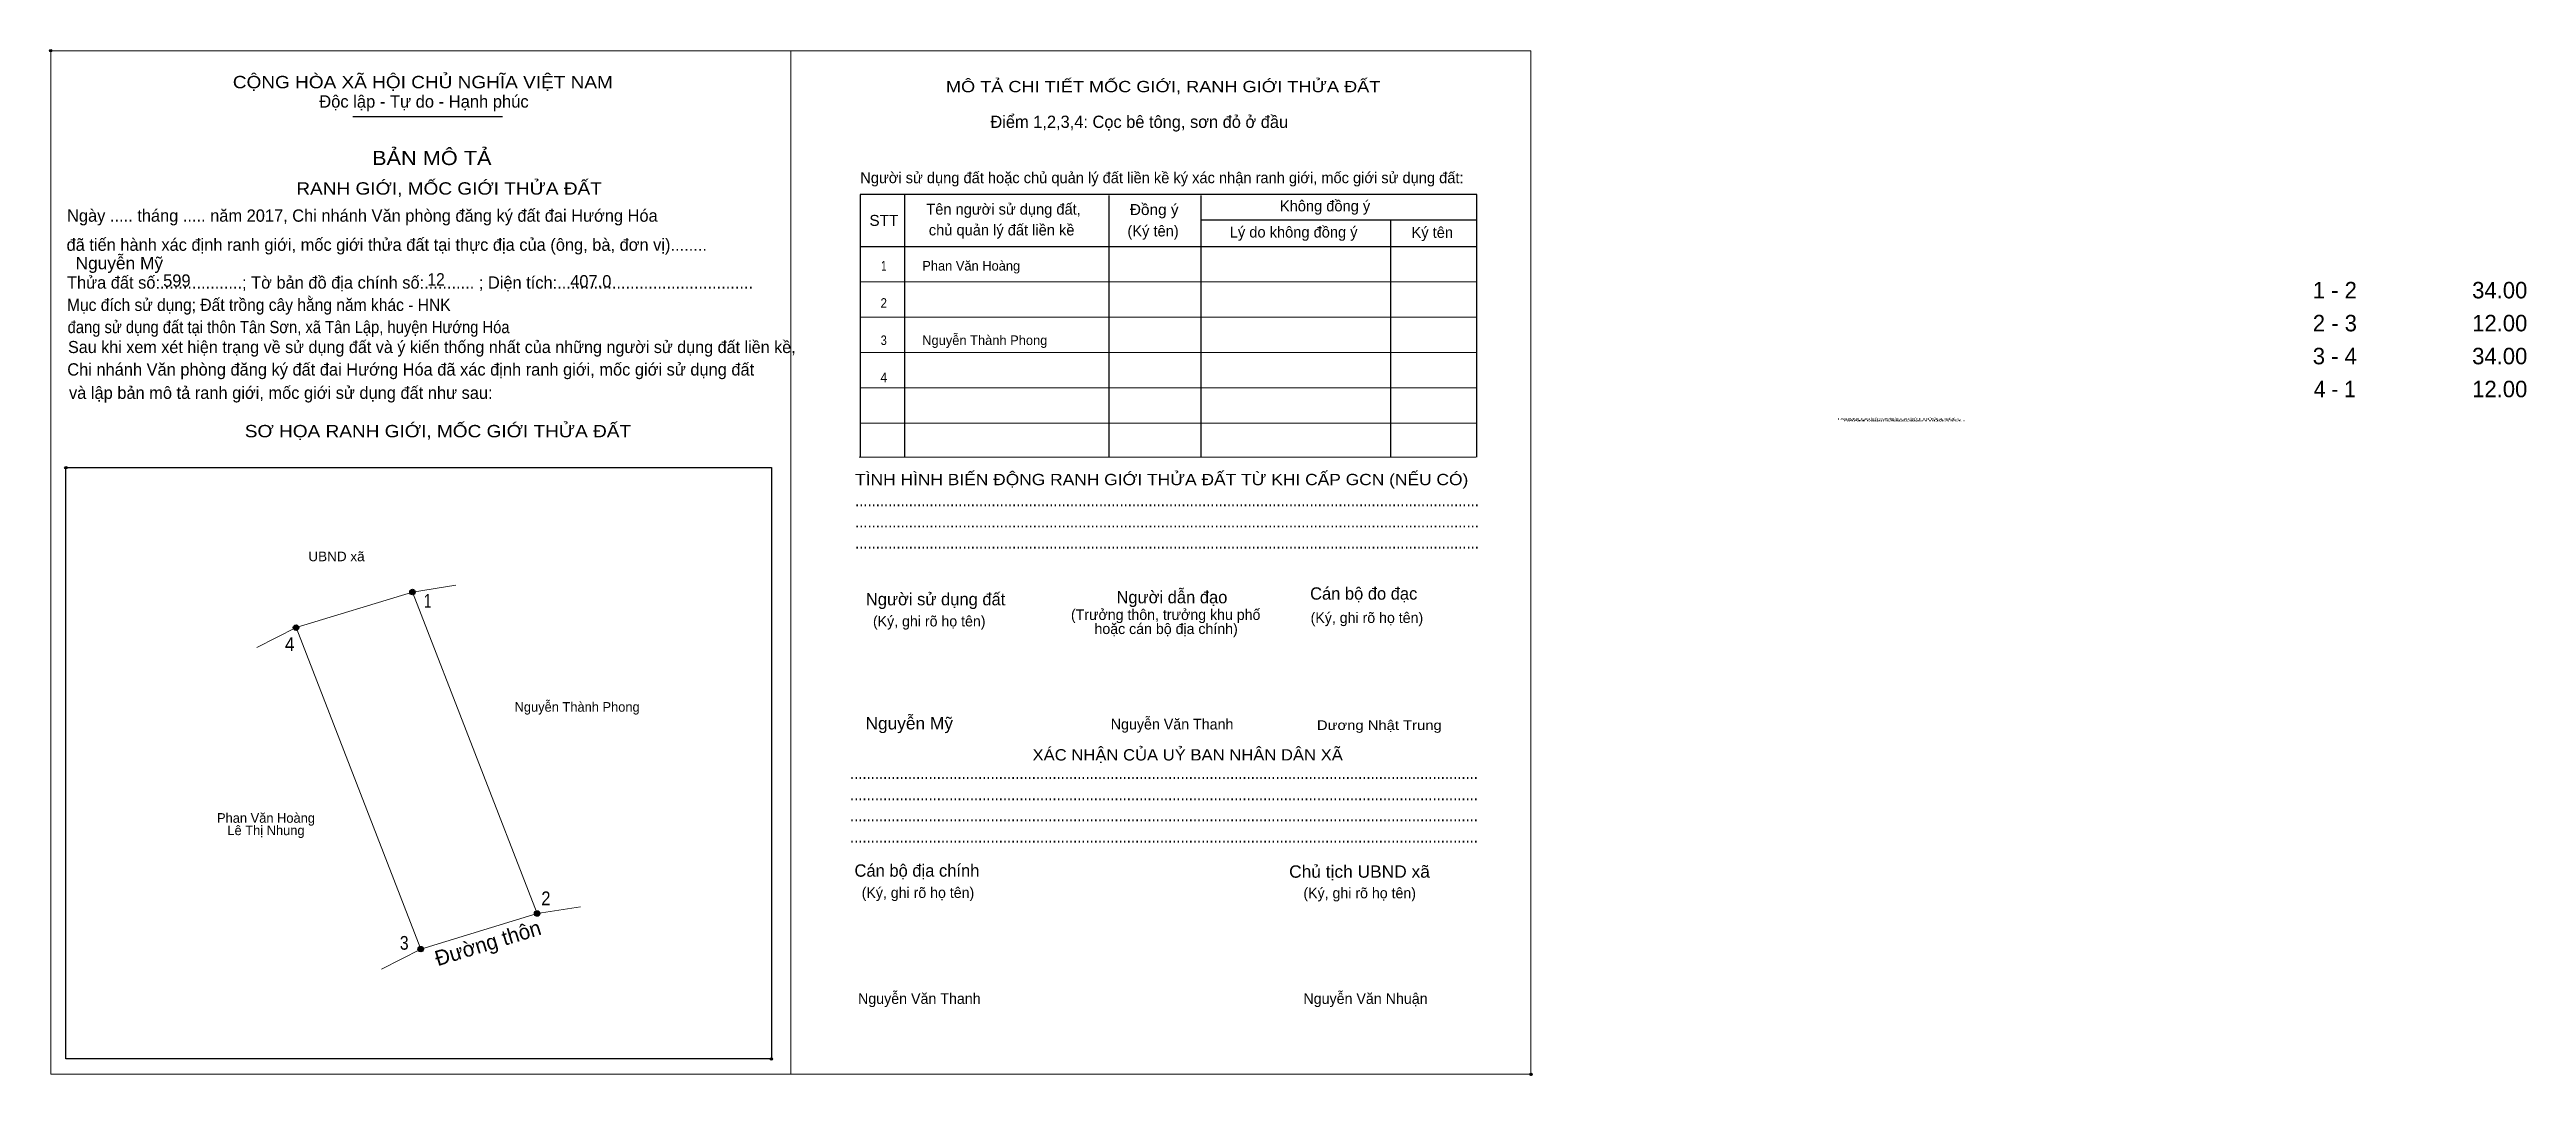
# Model space of a CAD drawing. Header units: metres. Extents: x 548259 to 548503, y 1837834 to 1837935.
import ezdxf
from ezdxf.enums import TextEntityAlignment as Align

# ---------------------------------------------------------------- set-up
doc = ezdxf.new("R2010")
doc.units = ezdxf.units.M
doc.header["$LTSCALE"] = 0.48
doc.header["$PDMODE"] = 32
doc.header["$PDSIZE"] = 0.24
for name, color, linetype, lineweight in [('1', 7, 'Continuous', 25), ('10', 7, 'Continuous', 13), ('11', 7, 'Continuous', 25), ('2', 7, 'Continuous', 13), ('27', 7, 'Continuous', 13)]:
    doc.layers.add(name, color=color, linetype=linetype, lineweight=lineweight)
for name, color, linetype in [('36', 7, 'Continuous'), ('52', 7, 'Continuous'), ('6', 7, 'Continuous'), ('60', 7, 'Continuous'), ('9', 7, 'Continuous')]:
    doc.layers.add(name, color=color, linetype=linetype)

msp = doc.modelspace()

# ---------------------------------------------------------------- hatches: boundary and pattern name
at = {"layer": '11'}
for points in [[(548294.9708, 1837881.95, 1), (548294.4292, 1837881.95, 1)], [(548283.4908, 1837878.44, 1), (548282.9492, 1837878.44, 1)], [(548283.4908, 1837878.44, 1), (548282.9492, 1837878.44, 1)], [(548307.2608, 1837850.25, 1), (548306.7192, 1837850.25, 1)], [(548295.7808, 1837846.74, 1), (548295.2392, 1837846.74, 1)]]:
    msp.add_hatch(color=256, dxfattribs=at).paths.add_polyline_path(points)

# ---------------------------------------------------------------- linework, layer by layer
at = {"layer": '1'}
for p, q in [((548288.82, 1837928.86), (548303.58, 1837928.86)), ((548343.22, 1837921.17), (548343.22, 1837895.25)), ((548363.35, 1837921.06), (548363.35, 1837895.25)), ((548372.43, 1837921.06), (548372.43, 1837895.25)), ((548372.43, 1837918.66), (548399.65, 1837918.66)), ((548391.12, 1837918.66), (548391.12, 1837895.25)), ((548338.85, 1837916.02), (548399.65, 1837916.02))]:
    msp.add_line(p, q, dxfattribs=at)
at = {"layer": '1', "lineweight": 13}
for p, q in [((548338.85, 1837912.54), (548399.65, 1837912.54)), ((548338.85, 1837909.05), (548399.65, 1837909.05)), ((548338.85, 1837905.57), (548399.65, 1837905.57)), ((548338.85, 1837902.09), (548399.65, 1837902.09)), ((548338.85, 1837898.61), (548399.65, 1837898.61)), ((548338.75, 1837895.25), (548399.54, 1837895.25))]:
    msp.add_line(p, q, dxfattribs=at)
at = {"layer": '1'}
msp.add_lwpolyline([(548399.65, 1837895.25), (548399.65, 1837921.17), (548338.85, 1837921.17), (548338.85, 1837895.25)], dxfattribs=at)
msp.add_lwpolyline([(548260.53, 1837894.22), (548330.09, 1837894.22), (548330.09, 1837835.91), (548260.53, 1837835.91)], close=True, dxfattribs=at)
for p in [(548259.04, 1837935.33), (548260.53, 1837894.22), (548330.09, 1837835.91), (548404.97, 1837834.4), (548404.98, 1837834.4)]:
    msp.add_point(p, dxfattribs=at)
at = {"layer": '10'}
for p, q in [((548283.22, 1837878.44), (548294.7, 1837881.95)), ((548306.99, 1837850.25), (548295.51, 1837846.74))]:
    msp.add_line(p, q, dxfattribs=at)
msp.add_lwpolyline([(548283.22, 1837878.44), (548294.7, 1837881.95), (548306.99, 1837850.25), (548295.51, 1837846.74)], close=True, dxfattribs=at)
at = {"layer": '11'}
for centre in [(548294.7, 1837881.95), (548283.22, 1837878.44), (548283.22, 1837878.44), (548306.99, 1837850.25), (548295.51, 1837846.74)]:
    msp.add_circle(centre, 0.2708, dxfattribs=at)
at = {"layer": '2'}
for points in [[(548259.04, 1837935.33), (548332.01, 1837935.33), (548332.01, 1837834.4), (548259.04, 1837834.4)], [(548332.01, 1837935.33), (548404.97, 1837935.33), (548404.97, 1837834.4), (548332.01, 1837834.4)], [(548332.01, 1837935.33), (548404.97, 1837935.33), (548404.97, 1837834.4), (548332.01, 1837834.4)]]:
    msp.add_lwpolyline(points, close=True, dxfattribs=at)
at = {"layer": '27'}
for p, q in [((548294.7, 1837881.95), (548298.98, 1837882.62)), ((548283.22, 1837878.44), (548279.36, 1837876.47)), ((548306.99, 1837850.25), (548311.27, 1837850.92)), ((548295.51, 1837846.74), (548291.65, 1837844.77))]:
    msp.add_line(p, q, dxfattribs=at)

# ---------------------------------------------------------------- texts
at = {"layer": '1'}
for s, height, width, p in [('CỘNG HÒA XÃ HỘI CHỦ NGHĨA VIỆT NAM', 1.218, 1.15, (548276.99, 1837931.63)), ('RANH GIỚI, MỐC GIỚI THỬA ĐẤT', 1.219, 1.15, (548283.25, 1837921.14)), ('Đồng ý', 1.079, 1.05, (548365.43, 1837919.13)), ('STT', 1.079, 1.05, (548339.75, 1837918.06)), ('Mục đích sử dụng; Đất trồng cây hằng năm khác - HNK', 1.209, 0.95, (548260.64, 1837909.67)), ('đang sử dụng đất tại thôn Tân Sơn, xã Tân Lập, huyện Hướng Hóa', 1.209, 0.9, (548260.7, 1837907.48)), ('SƠ HỌA RANH GIỚI, MỐC GIỚI THỬA ĐẤT', 1.219, 1.15, (548278.17, 1837897.21)), ('RANH GIỚI, MỐC GIỚI THỬA ĐẤT', 0.1525, 3.55, (548435.2, 1837898.94)), ('RANH GIỚI, MỐC GIỚI THỬA ĐẤT', 0.1525, 3.55, (548435.65, 1837898.94)), ('RANH GIỚI, MỐC GIỚI THỬA ĐẤT', 0.1525, 3.55, (548435.8, 1837898.77)), ('RANH GIỚI, MỐC GIỚI THỬA ĐẤT', 0.1525, 3.55, (548436.25, 1837898.77)), ('TÌNH HÌNH BIẾN ĐỘNG RANH GIỚI THỬA ĐẤT TỪ KHI CẤP GCN (NẾU CÓ)', 1.114, 1.15, (548338.34, 1837892.49)), ('.......................................................................................................................................................', 1.218, 0.9, (548338.34, 1837890.4)), ('.......................................................................................................................................................', 1.218, 0.9, (548338.34, 1837888.32)), ('.......................................................................................................................................................', 1.218, 0.9, (548338.34, 1837886.23)), ('Dương Nhật Trung', 0.9479, 1.15, (548383.87, 1837868.35)), ('........................................................................................................................................................', 1.218, 0.9, (548337.84, 1837863.51)), ('........................................................................................................................................................', 1.218, 0.9, (548337.84, 1837861.42)), ('........................................................................................................................................................', 1.218, 0.9, (548337.84, 1837859.34)), ('........................................................................................................................................................', 1.218, 0.9, (548337.84, 1837857.25)), ('Chủ tịch UBND xã', 1.218, 1.05, (548381.13, 1837853.78))]:
    msp.add_text(s, height=height, dxfattribs=dict(at, width=width)).set_placement(p)
for s, height, width, p in [('MÔ TẢ CHI TIẾT MỐC GIỚI, RANH GIỚI THỬA ĐẤT', 1.114, 1.2, (548368.71, 1837931.24)), ('BẢN MÔ TẢ', 1.392, 1.15, (548296.605, 1837924.06)), ('XÁC NHẬN CỦA UỶ BAN NHÂN DÂN XÃ', 1.114, 1.1, (548371.13, 1837865.34))]:
    msp.add_text(s, height=height, dxfattribs=dict(at, width=width)).set_placement(p, align=Align.CENTER)
for s, height, p in [('Độc lập - Tự do - Hạnh phúc', 1.218, (548285.51, 1837929.72)), ('Điểm 1,2,3,4: Cọc bê tông, sơn đỏ ở đầu', 1.209, (548351.68, 1837927.72)), ('Người sử dụng đất hoặc chủ quản lý đất liền kề ký xác nhận ranh giới, mốc giới sử dụng đất:', 1.079, (548338.85, 1837922.27)), ('Tên người sử dụng đất,', 1.079, (548345.36, 1837919.17)), ('Không đồng ý', 1.079, (548380.22, 1837919.49)), ('Ngày ..... tháng ..... năm 2017, Chi nhánh Văn phòng đăng ký đất đai Hướng Hóa', 1.209, (548260.65, 1837918.47)), ('chủ quản lý đất liền kề', 1.079, (548345.61, 1837917.12)), ('(Ký tên)', 1.079, (548365.19, 1837917.02)), ('Lý do không đồng ý', 1.079, (548375.28, 1837916.91)), ('Ký tên', 1.079, (548393.2, 1837916.88)), (' đã tiến hành xác định ranh giới, mốc giới thửa đất tại thực địa của (ông, bà, đơn vị)........', 1.209, (548260.15, 1837915.6)), ('Thửa đất số:..................; Tờ bản đồ địa chính số:........... ; Diện tích:...........................................', 1.209, (548260.64, 1837911.87)), ('Sau khi xem xét hiện trạng về sử dụng đất và ý kiến thống nhất của những người sử dụng đất liền kề,', 1.19, (548260.74, 1837905.52)), ('Chi nhánh Văn phòng đăng ký đất đai Hướng Hóa đã xác định ranh giới, mốc giới sử dụng đất', 1.209, (548260.67, 1837903.3)), (' và lập bản mô tả ranh giới, mốc giới sử dụng đất như sau:', 1.209, (548260.39, 1837901)), ('Người sử dụng đất', 1.218, (548339.4, 1837880.64)), ('Người dẫn đạo', 1.217, (548364.11, 1837880.84)), ('Cán bộ đo đạc', 1.215, (548383.2, 1837881.2)), ('(Ký, ghi rõ họ tên)', 1.044, (548340.1, 1837878.56)), ('(Ký, ghi rõ họ tên)', 1.044, (548383.25, 1837878.9)), ('Nguyễn Văn Thanh', 1.049, (548363.55, 1837868.4)), ('Cán bộ địa chính', 1.218, (548338.28, 1837853.88)), ('(Ký, ghi rõ họ tên)', 1.044, (548338.99, 1837851.79)), ('(Ký, ghi rõ họ tên)', 1.044, (548382.54, 1837851.75)), ('Nguyễn Văn Thanh', 1.049, (548338.63, 1837841.34)), ('Nguyễn Văn Nhuận', 1.049, (548382.54, 1837841.34))]:
    msp.add_text(s, height=height, dxfattribs=at).set_placement(p)
for s, p in [('(Trưởng thôn, trưởng khu phố', (548368.96, 1837879.2)), ('hoặc cán bộ địa chính)', (548369.005, 1837877.81))]:
    msp.add_text(s, height=1.044, dxfattribs=at).set_placement(p, align=Align.CENTER)
at = {"layer": '10'}
msp.add_text('Đường thôn', height=1.5, rotation=17.001, dxfattribs=at).set_placement((548297.19, 1837845.05))
at = {"layer": '36', "width": 1.05}
msp.add_text('UBND xã', height=0.9479, dxfattribs=at).set_placement((548287.21, 1837884.99), align=Align.CENTER)
at = {"layer": '36'}
for s, p in [('Nguyễn Thành Phong', (548310.935, 1837870.15)), ('Phan Văn Hoàng', (548280.26, 1837859.2)), ('Lê Thị Nhung', (548280.26, 1837857.98))]:
    msp.add_text(s, height=0.9479, dxfattribs=at).set_placement(p, align=Align.CENTER)
at = {"layer": '52'}
for s, p in [('1 - 2', (548484.225, 1837910.91)), ('34.00', (548500.485, 1837910.91)), ('2 - 3', (548484.23, 1837907.66)), ('12.00', (548500.485, 1837907.66)), ('3 - 4', (548484.225, 1837904.41)), ('34.00', (548500.485, 1837904.41)), ('12.00', (548500.485, 1837901.16))]:
    msp.add_text(s, height=1.625, dxfattribs=at).set_placement(p, align=Align.CENTER)
at = {"layer": '52', "width": 0.95}
msp.add_text('4 - 1', height=1.625, dxfattribs=at).set_placement((548484.225, 1837901.16), align=Align.CENTER)
at = {"layer": '6'}
for s, width, p in [('Nguyễn Mỹ', 1.05, (548261.49, 1837913.78)), ('12', 0.95, (548296.17, 1837912.18)), ('Nguyễn Mỹ', 1.05, (548339.37, 1837868.4))]:
    msp.add_text(s, height=1.214, dxfattribs=dict(at, width=width)).set_placement(p)
for s, p in [('599', (548270.12, 1837912.06)), ('407.0', (548310.25, 1837911.99))]:
    msp.add_text(s, height=1.214, dxfattribs=at).set_placement(p)
at = {"layer": '60'}
for s, width, p in [('1', 0.75, (548341.17, 1837913.65)), ('2', 0.9, (548341.165, 1837909.98)), ('3', 0.85, (548341.165, 1837906.31)), ('4', 0.95, (548341.17, 1837902.64))]:
    msp.add_text(s, height=0.9479, dxfattribs=dict(at, width=width)).set_placement(p, align=Align.CENTER)
for s, p in [('Phan Văn Hoàng', (548344.96, 1837913.65)), ('Nguyễn Thành Phong', (548344.96, 1837906.31))]:
    msp.add_text(s, height=0.9479, dxfattribs=at).set_placement(p)
at = {"layer": '9'}
for s, width, p in [('1', 0.75, (548296.2, 1837880.41)), ('4', 0.95, (548282.6, 1837876.14)), ('2', 0.9, (548307.855, 1837851.07)), ('3', 0.85, (548293.89, 1837846.68))]:
    msp.add_text(s, height=1.354, dxfattribs=dict(at, width=width)).set_placement(p, align=Align.CENTER)

doc.saveas('drawing.dxf')
